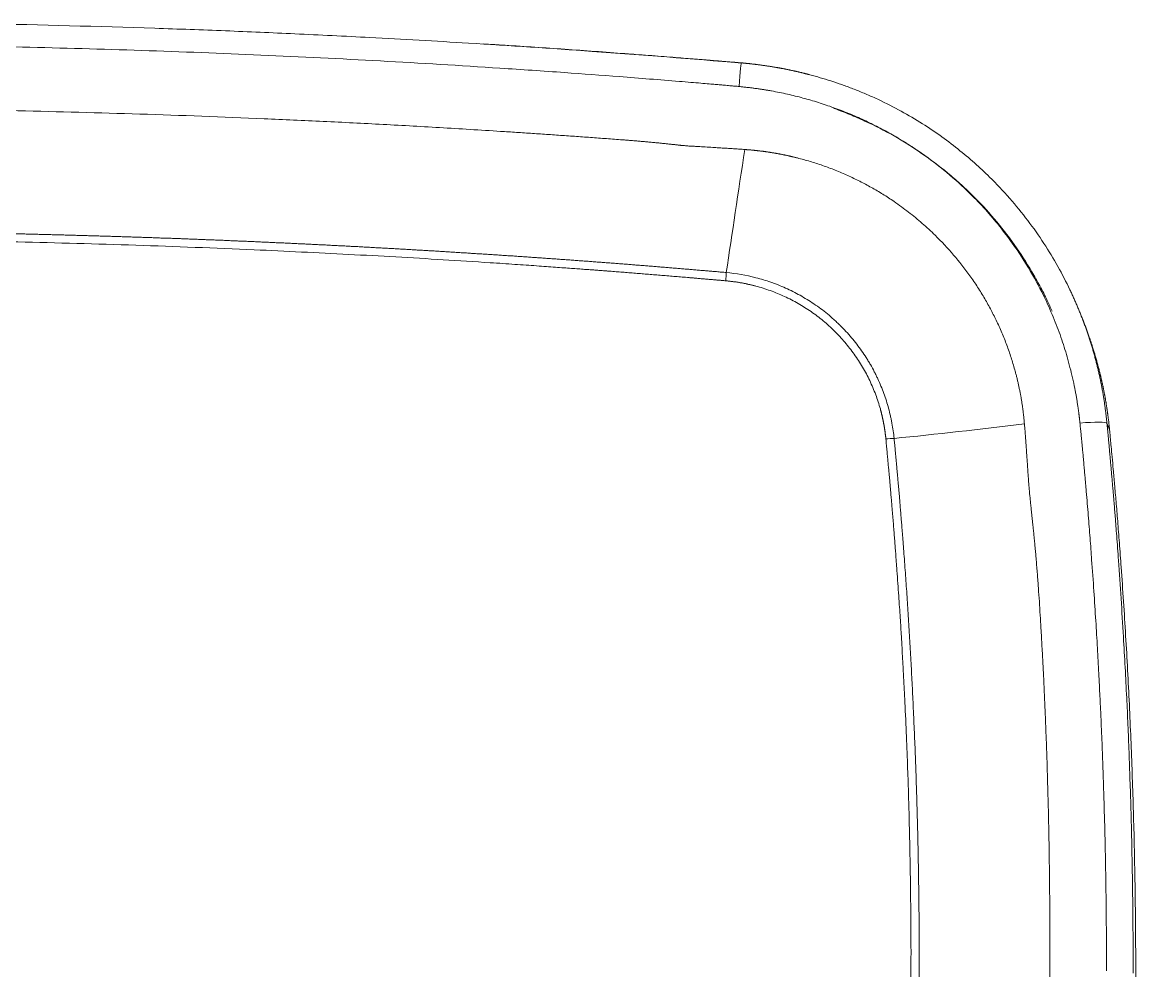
# Model space of a CAD drawing. Header units: millimetres. Extents: x 11618 to 13994, y -5897 to -2537.
# Drawn here: x 12355.4 to 12466.3, y -3188.5 to -3094 of the extents above; entities that cross this region are included whole.
import ezdxf

# ---------------------------------------------------------------- set-up
doc = ezdxf.new("R2010")
doc.units = ezdxf.units.MM

msp = doc.modelspace()

# ---------------------------------------------------------------- linework, layer by layer
at = {"linetype": 'Continuous', "lineweight": 13}
for centre, major_axis, ratio, start_param, end_param in [((12426.76, -3101.04), (-0.25, -2.99), 0.001739, 3.054641, 4.502718), ((12428.9, -3097.36), (-7.45, -49.44), 0.002534, 4.902637, 5.164604), ((12425.33, -3120.24), (-0.25, -2.99), 0.034094, 1.732561, 2.021819), ((12459.75, -3128.58), (-49.55, -6.72), 0.096166, 1.196886, 1.46666), ((12460.48, -3134.25), (-2.99, -0.29), 0.091734, 3.168144, 4.605099), ((12441.2, -3135.88), (-2.99, -0.28), 0.111917, 4.342727, 4.624111)]:
    msp.add_ellipse(centre, major_axis=major_axis, ratio=ratio, start_param=start_param, end_param=end_param, dxfattribs=at)
at = {"linetype": 'Continuous', "lineweight": 18}
msp.add_ellipse((12426.76, -3101.04), major_axis=(-0.25, -2.99), ratio=0.001739, start_param=3.054641, end_param=4.502718, dxfattribs=at)
for points, knots in [([(12427.01, -3098.08), (12422.07, -3097.66), (12413.01, -3096.95), (12400.67, -3096.13), (12390.79, -3095.57), (12382.72, -3095.17), (12375.58, -3094.86), (12365.25, -3094.49), (12353.65, -3094.18), (12344.4, -3094.05), (12340.82, -3094.02)], [0, 0, 0, 0, 0.172427, 0.315696, 0.429914, 0.516389, 0.596625, 0.678363, 0.875613, 1, 1, 1, 1]), ([(12401.38, -3096.18), (12401.96, -3096.21), (12403.53, -3096.31), (12406.09, -3096.48), (12409.06, -3096.68), (12412.06, -3096.89), (12414.54, -3097.07), (12416.45, -3097.22), (12417.78, -3097.32), (12419.02, -3097.41), (12420.16, -3097.5), (12421.22, -3097.59), (12422.2, -3097.67), (12423.08, -3097.74), (12423.88, -3097.8), (12424.58, -3097.86), (12425.2, -3097.91), (12425.74, -3097.96), (12426.18, -3097.99), (12426.54, -3098.02), (12426.8, -3098.05), (12426.95, -3098.06), (12427.01, -3098.07)], [0, 0, 0, 0, 0.06812, 0.183138, 0.299104, 0.416018, 0.533881, 0.588993, 0.640671, 0.688916, 0.733726, 0.775102, 0.813045, 0.847553, 0.878628, 0.906269, 0.930475, 0.951248, 0.968587, 0.982492, 0.992963, 1, 1, 1, 1]), ([(12427.01, -3098.07), (12427.05, -3098.07), (12427.12, -3098.07), (12427.22, -3098.08), (12427.32, -3098.09), (12427.42, -3098.1), (12427.52, -3098.11), (12427.63, -3098.12), (12427.73, -3098.13), (12427.83, -3098.14), (12427.93, -3098.15), (12428.04, -3098.17), (12428.14, -3098.18), (12428.24, -3098.19), (12428.35, -3098.2), (12428.45, -3098.21), (12428.55, -3098.23), (12428.65, -3098.24), (12428.76, -3098.25), (12428.86, -3098.27), (12428.96, -3098.28), (12429.07, -3098.29), (12429.17, -3098.31), (12429.27, -3098.32), (12429.38, -3098.34), (12429.48, -3098.35), (12429.58, -3098.37), (12429.69, -3098.38), (12429.79, -3098.4), (12429.89, -3098.41), (12430, -3098.43), (12430.1, -3098.45), (12430.21, -3098.47), (12430.31, -3098.48), (12430.41, -3098.5), (12430.52, -3098.52), (12430.62, -3098.54), (12430.73, -3098.56), (12430.83, -3098.57), (12430.93, -3098.59), (12431.04, -3098.61), (12431.14, -3098.63), (12431.25, -3098.65), (12431.35, -3098.67), (12431.45, -3098.69), (12431.56, -3098.71), (12431.66, -3098.74), (12431.77, -3098.76), (12431.87, -3098.78), (12431.97, -3098.8), (12432.08, -3098.82), (12432.18, -3098.85), (12432.29, -3098.87), (12432.39, -3098.89), (12432.5, -3098.91), (12432.6, -3098.94), (12432.71, -3098.96), (12432.81, -3098.99), (12432.91, -3099.01), (12433.02, -3099.04), (12433.12, -3099.06), (12433.23, -3099.09), (12433.33, -3099.11), (12433.44, -3099.14), (12433.54, -3099.17), (12433.65, -3099.19), (12433.75, -3099.22), (12434.17, -3099.33), (12434.91, -3099.54), (12435.97, -3099.86), (12437.05, -3100.23), (12438.16, -3100.64), (12439.27, -3101.09), (12440.8, -3101.76), (12442.67, -3102.69), (12444.8, -3103.93), (12446.78, -3105.24), (12448.59, -3106.6), (12450.25, -3108), (12451.99, -3109.62), (12453.78, -3111.52), (12455.59, -3113.73), (12457.19, -3116.01), (12458.59, -3118.31), (12459.43, -3119.95), (12459.87, -3120.87), (12459.96, -3121.07), (12460.05, -3121.27), (12460.14, -3121.46), (12460.23, -3121.66), (12460.32, -3121.86), (12460.41, -3122.06), (12460.49, -3122.26), (12460.57, -3122.46), (12460.66, -3122.66), (12460.74, -3122.86), (12460.82, -3123.06), (12460.9, -3123.26), (12460.98, -3123.46), (12461.05, -3123.66), (12461.13, -3123.86), (12461.2, -3124.06), (12461.28, -3124.26), (12461.35, -3124.46), (12461.42, -3124.67), (12461.49, -3124.87), (12461.56, -3125.07), (12461.63, -3125.27), (12461.69, -3125.47), (12461.76, -3125.68), (12461.82, -3125.88), (12461.89, -3126.08), (12461.95, -3126.28), (12462.01, -3126.49), (12462.07, -3126.69), (12462.13, -3126.89), (12462.18, -3127.09), (12462.24, -3127.3), (12462.3, -3127.5), (12462.35, -3127.7), (12462.4, -3127.91), (12462.45, -3128.11), (12462.5, -3128.31), (12462.55, -3128.52), (12462.6, -3128.72), (12462.65, -3128.92), (12462.69, -3129.12), (12462.74, -3129.33), (12462.78, -3129.53), (12462.83, -3129.73), (12462.87, -3129.94), (12462.91, -3130.14), (12462.95, -3130.34), (12462.98, -3130.54), (12463.02, -3130.74), (12463.06, -3130.95), (12463.09, -3131.15), (12463.12, -3131.35), (12463.16, -3131.55), (12463.19, -3131.75), (12463.22, -3131.96), (12463.25, -3132.16), (12463.28, -3132.36), (12463.3, -3132.56), (12463.33, -3132.76), (12463.35, -3132.96), (12463.38, -3133.16), (12463.4, -3133.36), (12463.42, -3133.56), (12463.44, -3133.76), (12463.46, -3133.89), (12463.46, -3133.96)], [0, 0, 0, 0, 0.001842, 0.003685, 0.00553, 0.007377, 0.009225, 0.011075, 0.012927, 0.01478, 0.016635, 0.018492, 0.02035, 0.02221, 0.024072, 0.025935, 0.0278, 0.029667, 0.031535, 0.033404, 0.035276, 0.037149, 0.039023, 0.040899, 0.042777, 0.044656, 0.046537, 0.04842, 0.050304, 0.052189, 0.054077, 0.055965, 0.057856, 0.059748, 0.061641, 0.063536, 0.065432, 0.067331, 0.06923, 0.071131, 0.073034, 0.074938, 0.076844, 0.078751, 0.080659, 0.082569, 0.084481, 0.086394, 0.088309, 0.090225, 0.092142, 0.094062, 0.095982, 0.097904, 0.099827, 0.101752, 0.103678, 0.105606, 0.107535, 0.109466, 0.111398, 0.113331, 0.115266, 0.117202, 0.11914, 0.121079, 0.123019, 0.124961, 0.144416, 0.164424, 0.184987, 0.206106, 0.227782, 0.250013, 0.296018, 0.340436, 0.383139, 0.42402, 0.462991, 0.499982, 0.552602, 0.604014, 0.654102, 0.702765, 0.749926, 0.753856, 0.757783, 0.761707, 0.765627, 0.769544, 0.773457, 0.777367, 0.781273, 0.785176, 0.789074, 0.792969, 0.79686, 0.800747, 0.804631, 0.80851, 0.812385, 0.816256, 0.820123, 0.823986, 0.827845, 0.831699, 0.835549, 0.839395, 0.843236, 0.847072, 0.850905, 0.854732, 0.858555, 0.862374, 0.866187, 0.869996, 0.8738, 0.8776, 0.881394, 0.885184, 0.888968, 0.892748, 0.896522, 0.900292, 0.904056, 0.907815, 0.911569, 0.915317, 0.919061, 0.922799, 0.926531, 0.930259, 0.93398, 0.937697, 0.941408, 0.945113, 0.948812, 0.952506, 0.956195, 0.959877, 0.963554, 0.967225, 0.970891, 0.97455, 0.978204, 0.981851, 0.985493, 0.989129, 0.992759, 0.996382, 1, 1, 1, 1]), ([(12436.23, -3102.59), (12436.26, -3102.6), (12436.29, -3102.61), (12436.83, -3102.8), (12437.33, -3103), (12438.34, -3103.41), (12438.85, -3103.63), (12441.33, -3104.77), (12443.21, -3105.84), (12445.88, -3107.68), (12446.74, -3108.33), (12448, -3109.37), (12448.41, -3109.72), (12449.22, -3110.45), (12449.62, -3110.83), (12451.56, -3112.74), (12452.97, -3114.39), (12454.84, -3117.02), (12455.43, -3117.93), (12456.26, -3119.33), (12456.53, -3119.81), (12457.04, -3120.77), (12457.29, -3121.26), (12457.68, -3122.09), (12457.84, -3122.44), (12458, -3122.79)], [0, 0, 0, 0, 0.003118, 0.003118, 0.056419, 0.056419, 0.109719, 0.109719, 0.322922, 0.322922, 0.429523, 0.429523, 0.482824, 0.482824, 0.536125, 0.536125, 0.749327, 0.749327, 0.855928, 0.855928, 0.909229, 0.909229, 0.96253, 0.96253, 1, 1, 1, 1]), ([(12463.73, -3134.63), (12463.72, -3134.6), (12463.72, -3134.53), (12463.71, -3134.43), (12463.7, -3134.32), (12463.69, -3134.22), (12463.67, -3134.12), (12463.66, -3134.01), (12463.65, -3133.91), (12463.64, -3133.81), (12463.63, -3133.7), (12463.61, -3133.6), (12463.6, -3133.5), (12463.59, -3133.39), (12463.57, -3133.29), (12463.56, -3133.19), (12463.55, -3133.08), (12463.53, -3132.98), (12463.52, -3132.88), (12463.5, -3132.78), (12463.49, -3132.67), (12463.47, -3132.57), (12463.46, -3132.47), (12463.44, -3132.36), (12463.43, -3132.26), (12463.41, -3132.16), (12463.39, -3132.05), (12463.38, -3131.95), (12463.36, -3131.85), (12463.34, -3131.75), (12463.32, -3131.64), (12463.31, -3131.54), (12463.29, -3131.44), (12463.27, -3131.33), (12463.25, -3131.23), (12463.23, -3131.13), (12463.21, -3131.03), (12463.19, -3130.92), (12463.17, -3130.82), (12463.15, -3130.72), (12463.13, -3130.61), (12463.11, -3130.51), (12463.09, -3130.41), (12463.07, -3130.31), (12463.05, -3130.2), (12463.02, -3130.1), (12463, -3130), (12462.98, -3129.9), (12462.96, -3129.79), (12462.93, -3129.69), (12462.91, -3129.59), (12462.89, -3129.49), (12462.86, -3129.38), (12462.84, -3129.28), (12462.81, -3129.18), (12462.79, -3129.08), (12462.77, -3128.98), (12462.74, -3128.87), (12462.71, -3128.77), (12462.69, -3128.67), (12462.66, -3128.57), (12462.64, -3128.47), (12462.61, -3128.36), (12462.58, -3128.26), (12462.56, -3128.16), (12462.53, -3128.06), (12462.5, -3127.96), (12462.47, -3127.86), (12462.44, -3127.75), (12462.42, -3127.65), (12462.39, -3127.55), (12462.36, -3127.45), (12462.33, -3127.35), (12462.3, -3127.25), (12462.27, -3127.15), (12462.24, -3127.05), (12462.21, -3126.95), (12462.18, -3126.84), (12462.15, -3126.74), (12462.12, -3126.64), (12462.08, -3126.54), (12462.05, -3126.44), (12462.02, -3126.34), (12461.99, -3126.24), (12461.96, -3126.14), (12461.92, -3126.04), (12461.89, -3125.94), (12461.86, -3125.84), (12461.82, -3125.74), (12461.79, -3125.64), (12461.76, -3125.54), (12461.72, -3125.44), (12461.69, -3125.34), (12461.65, -3125.24), (12461.62, -3125.14), (12461.58, -3125.04), (12461.55, -3124.94), (12461.51, -3124.85), (12461.47, -3124.75), (12461.44, -3124.65), (12461.4, -3124.55), (12461.36, -3124.45), (12461.33, -3124.35), (12461.29, -3124.25), (12461.25, -3124.15), (12461.21, -3124.06), (12461.19, -3123.99), (12461.17, -3123.96)], [0, 0, 0, 0, 0.009406, 0.018816, 0.02823, 0.037647, 0.047067, 0.056491, 0.065919, 0.075349, 0.084783, 0.09422, 0.103661, 0.113104, 0.122551, 0.132001, 0.141454, 0.15091, 0.160369, 0.169831, 0.179296, 0.188764, 0.198235, 0.207709, 0.217186, 0.226665, 0.236147, 0.245632, 0.255119, 0.264609, 0.274102, 0.283597, 0.293095, 0.302596, 0.312098, 0.321604, 0.331111, 0.340621, 0.350133, 0.359648, 0.369165, 0.378684, 0.388205, 0.397728, 0.407253, 0.416781, 0.42631, 0.435841, 0.445375, 0.45491, 0.464447, 0.473986, 0.483527, 0.493069, 0.502614, 0.512159, 0.521707, 0.531256, 0.540807, 0.550359, 0.559913, 0.569468, 0.579025, 0.588583, 0.598142, 0.607703, 0.617265, 0.626828, 0.636392, 0.645958, 0.655524, 0.665092, 0.674661, 0.684231, 0.693801, 0.703373, 0.712945, 0.722519, 0.732093, 0.741668, 0.751244, 0.76082, 0.770397, 0.779975, 0.789553, 0.799132, 0.808711, 0.818291, 0.827871, 0.837452, 0.847033, 0.856614, 0.866196, 0.875777, 0.885359, 0.894942, 0.904524, 0.914106, 0.923689, 0.933271, 0.942853, 0.952436, 0.962018, 0.9716, 0.981182, 0.990763, 1, 1, 1, 1]), ([(12466.33, -3189.41), (12466.33, -3189.29), (12466.33, -3189.05), (12466.33, -3188.69), (12466.33, -3188.32), (12466.33, -3187.94), (12466.33, -3187.56), (12466.33, -3187.18), (12466.33, -3186.78), (12466.33, -3186.39), (12466.32, -3185.98), (12466.32, -3185.57), (12466.32, -3185.16), (12466.32, -3184.74), (12466.31, -3184.32), (12466.31, -3183.88), (12466.31, -3183.45), (12466.3, -3183), (12466.3, -3182.56), (12466.29, -3182.1), (12466.29, -3181.64), (12466.28, -3181.18), (12466.27, -3180.71), (12466.27, -3180.23), (12466.26, -3179.75), (12466.25, -3179.26), (12466.24, -3178.77), (12466.23, -3178.27), (12466.22, -3177.77), (12466.21, -3177.26), (12466.2, -3176.74), (12466.19, -3176.22), (12466.16, -3174.73), (12466.09, -3172.27), (12465.98, -3168.84), (12465.85, -3165.41), (12465.7, -3161.99), (12465.53, -3158.56), (12465.33, -3155.14), (12465.12, -3151.72), (12464.9, -3148.63), (12464.71, -3145.96), (12464.54, -3143.78), (12464.38, -3141.84), (12464.23, -3140.12), (12464.1, -3138.64), (12463.99, -3137.39), (12463.89, -3136.37), (12463.82, -3135.59), (12463.77, -3135.03), (12463.74, -3134.74), (12463.73, -3134.63)], [0, 0, 0, 0, 0.006523, 0.01315, 0.019879, 0.02671, 0.033645, 0.040682, 0.047822, 0.055065, 0.06241, 0.069859, 0.07741, 0.085063, 0.09282, 0.100679, 0.108641, 0.116706, 0.124874, 0.133144, 0.141518, 0.149993, 0.158572, 0.167254, 0.176038, 0.184925, 0.193915, 0.203007, 0.212202, 0.221501, 0.230901, 0.240405, 0.250011, 0.312506, 0.375001, 0.437497, 0.499992, 0.562492, 0.624993, 0.687494, 0.749995, 0.794089, 0.833939, 0.869547, 0.900912, 0.928034, 0.950913, 0.96955, 0.983943, 0.994093, 1, 1, 1, 1])]:
    msp.add_open_spline(points, degree=3, knots=knots, dxfattribs=at)
at = {"linetype": 'Continuous', "lineweight": 13}
for points, knots in [([(12426.81, -3100.42), (12426.74, -3100.41), (12426.59, -3100.4), (12426.37, -3100.38), (12426.13, -3100.36), (12425.87, -3100.34), (12425.6, -3100.31), (12425.33, -3100.29), (12425.07, -3100.26), (12424.82, -3100.24), (12424.6, -3100.22), (12424.38, -3100.21), (12424.13, -3100.18), (12423.66, -3100.14), (12422.94, -3100.08), (12421.95, -3100), (12420.25, -3099.86), (12417.88, -3099.67), (12414.06, -3099.37), (12409.09, -3099), (12397.18, -3098.19), (12379.18, -3097.2), (12358.45, -3096.51), (12345.68, -3096.3), (12340.82, -3096.26)], [0, 0, 0, 0, 0.002435, 0.005053, 0.007856, 0.010842, 0.014013, 0.017368, 0.020263, 0.023156, 0.02605, 0.027924, 0.030818, 0.03473, 0.044437, 0.056009, 0.069446, 0.103941, 0.138855, 0.202862, 0.277591, 0.554785, 0.830761, 1, 1, 1, 1]), ([(12460.77, -3133.95), (12460.77, -3133.92), (12460.76, -3133.85), (12460.75, -3133.76), (12460.74, -3133.66), (12460.73, -3133.55), (12460.72, -3133.45), (12460.71, -3133.35), (12460.69, -3133.24), (12460.68, -3133.13), (12460.67, -3133.02), (12460.65, -3132.91), (12460.64, -3132.8), (12460.62, -3132.69), (12460.61, -3132.57), (12460.59, -3132.45), (12460.56, -3132.24), (12460.51, -3131.93), (12460.45, -3131.53), (12460.38, -3131.13), (12460.27, -3130.52), (12460.1, -3129.7), (12459.85, -3128.65), (12459.49, -3127.29), (12458.97, -3125.61), (12458.22, -3123.59), (12457.21, -3121.31), (12455.84, -3118.74), (12454.29, -3116.33), (12452.75, -3114.3), (12451.36, -3112.66), (12449.63, -3110.86), (12447.49, -3108.92), (12445.33, -3107.28), (12443.5, -3106.07), (12442.1, -3105.23), (12440.69, -3104.46), (12439.24, -3103.75), (12437.76, -3103.1), (12436.24, -3102.52), (12434.71, -3102), (12433.43, -3101.63), (12432.4, -3101.36), (12431.62, -3101.18), (12430.82, -3101.01), (12430.24, -3100.9), (12429.88, -3100.83), (12429.73, -3100.81), (12429.58, -3100.78), (12429.43, -3100.76), (12429.27, -3100.73), (12429.12, -3100.71), (12428.95, -3100.68), (12428.79, -3100.66), (12428.62, -3100.63), (12428.45, -3100.61), (12428.28, -3100.59), (12428.11, -3100.56), (12427.93, -3100.54), (12427.75, -3100.52), (12427.57, -3100.5), (12427.38, -3100.48), (12427.19, -3100.46), (12427, -3100.44), (12426.87, -3100.43), (12426.81, -3100.42)], [0, 0, 0, 0, 0.001887, 0.003804, 0.005753, 0.007732, 0.009741, 0.011782, 0.013853, 0.015955, 0.018087, 0.020251, 0.022445, 0.02467, 0.026925, 0.029212, 0.031529, 0.039432, 0.047304, 0.055144, 0.062953, 0.083256, 0.104058, 0.125359, 0.165052, 0.206621, 0.250069, 0.310295, 0.375242, 0.416246, 0.457835, 0.500017, 0.560904, 0.625117, 0.656912, 0.688318, 0.71934, 0.749982, 0.781725, 0.813145, 0.844245, 0.875033, 0.890461, 0.905981, 0.921594, 0.937298, 0.940139, 0.94303, 0.945973, 0.948967, 0.952011, 0.955107, 0.958254, 0.961452, 0.964701, 0.968001, 0.971352, 0.974754, 0.978207, 0.981711, 0.985267, 0.988873, 0.992531, 0.99624, 1, 1, 1, 1]), ([(12340.82, -3102.62), (12341.57, -3102.62), (12346.28, -3102.67), (12355.03, -3102.82), (12367.16, -3103.14), (12377.3, -3103.52), (12385.38, -3103.89), (12391.34, -3104.19), (12397.36, -3104.53), (12401.66, -3104.8), (12404.22, -3104.96), (12405.02, -3105.01), (12405.82, -3105.07), (12406.62, -3105.12), (12407.42, -3105.17), (12408.21, -3105.23), (12409.01, -3105.28), (12409.81, -3105.34), (12410.61, -3105.39), (12411.41, -3105.45), (12412.21, -3105.51), (12413, -3105.57), (12413.8, -3105.62), (12414.6, -3105.68), (12415.2, -3105.73), (12415.59, -3105.76), (12415.79, -3105.77), (12415.99, -3105.79), (12416.2, -3105.81), (12416.4, -3105.82), (12416.61, -3105.84), (12416.83, -3105.86), (12417.04, -3105.88), (12417.26, -3105.9), (12417.48, -3105.92), (12417.7, -3105.94), (12417.93, -3105.96), (12418.16, -3105.98), (12418.45, -3106.01), (12418.79, -3106.04), (12419.17, -3106.08), (12419.53, -3106.12), (12419.82, -3106.15), (12420.03, -3106.17), (12420.18, -3106.19), (12420.33, -3106.2), (12420.48, -3106.22), (12420.61, -3106.23), (12420.73, -3106.25), (12420.82, -3106.26), (12420.92, -3106.27), (12421.01, -3106.28), (12421.11, -3106.29), (12421.2, -3106.29), (12421.29, -3106.3), (12421.4, -3106.31), (12421.54, -3106.32), (12421.7, -3106.34), (12421.87, -3106.35), (12422.06, -3106.36), (12422.25, -3106.37), (12422.45, -3106.38), (12422.66, -3106.39), (12423.05, -3106.42), (12423.62, -3106.45), (12424.29, -3106.49), (12424.87, -3106.53), (12425.36, -3106.56), (12425.86, -3106.59), (12426.36, -3106.62), (12426.86, -3106.66), (12427.2, -3106.68), (12427.37, -3106.69)], [0, 0, 0, 0, 0.025998, 0.162996, 0.302992, 0.446001, 0.514131, 0.582995, 0.652596, 0.722935, 0.732167, 0.741399, 0.75063, 0.759863, 0.769095, 0.778328, 0.787561, 0.796794, 0.806028, 0.815262, 0.824496, 0.833731, 0.842965, 0.8522, 0.861436, 0.863695, 0.865988, 0.868313, 0.870672, 0.873064, 0.875489, 0.877947, 0.880438, 0.882963, 0.88552, 0.88811, 0.890734, 0.89339, 0.89608, 0.900754, 0.905201, 0.909421, 0.913414, 0.915152, 0.916888, 0.918622, 0.920355, 0.922086, 0.92322, 0.924339, 0.925444, 0.926534, 0.92761, 0.928672, 0.92972, 0.930753, 0.932541, 0.934437, 0.93644, 0.93855, 0.940768, 0.943093, 0.945525, 0.948064, 0.956674, 0.965374, 0.971059, 0.976779, 0.982533, 0.988321, 0.994143, 1, 1, 1, 1]), ([(12427.37, -3106.69), (12427.4, -3106.69), (12427.46, -3106.7), (12427.54, -3106.71), (12427.63, -3106.71), (12427.72, -3106.72), (12427.81, -3106.73), (12427.9, -3106.73), (12427.99, -3106.74), (12428.07, -3106.75), (12428.16, -3106.76), (12428.25, -3106.77), (12428.34, -3106.78), (12428.43, -3106.79), (12428.52, -3106.8), (12428.61, -3106.8), (12428.7, -3106.82), (12428.79, -3106.83), (12428.88, -3106.84), (12428.97, -3106.85), (12429.06, -3106.86), (12429.15, -3106.87), (12429.24, -3106.88), (12429.33, -3106.89), (12429.42, -3106.91), (12429.51, -3106.92), (12429.6, -3106.93), (12429.69, -3106.95), (12429.78, -3106.96), (12429.87, -3106.97), (12429.96, -3106.99), (12430.05, -3107), (12430.14, -3107.02), (12430.23, -3107.03), (12430.32, -3107.05), (12430.41, -3107.06), (12430.5, -3107.08), (12430.59, -3107.09), (12430.69, -3107.11), (12430.78, -3107.13), (12430.87, -3107.15), (12430.96, -3107.16), (12431.05, -3107.18), (12431.14, -3107.2), (12431.23, -3107.22), (12431.33, -3107.24), (12431.42, -3107.25), (12431.51, -3107.27), (12431.6, -3107.29), (12431.69, -3107.31), (12431.78, -3107.33), (12431.88, -3107.35), (12431.97, -3107.38), (12432.06, -3107.4), (12432.15, -3107.42), (12432.25, -3107.44), (12432.34, -3107.46), (12432.43, -3107.49), (12432.52, -3107.51), (12433.01, -3107.63), (12433.88, -3107.87), (12435.14, -3108.28), (12436.4, -3108.75), (12437.63, -3109.27), (12438.83, -3109.85), (12440, -3110.47), (12441.14, -3111.14), (12442.38, -3111.95), (12443.7, -3112.91), (12445.07, -3114.04), (12446.59, -3115.44), (12448.2, -3117.16), (12449.58, -3118.92), (12450.58, -3120.39), (12451.29, -3121.54), (12451.92, -3122.69), (12452.52, -3123.87), (12453.06, -3125.09), (12453.55, -3126.33), (12453.97, -3127.56), (12454.22, -3128.43), (12454.36, -3128.96), (12454.41, -3129.13), (12454.46, -3129.31), (12454.5, -3129.48), (12454.54, -3129.66), (12454.58, -3129.83), (12454.62, -3130), (12454.66, -3130.18), (12454.7, -3130.35), (12454.73, -3130.52), (12454.77, -3130.69), (12454.8, -3130.86), (12454.83, -3131.04), (12454.87, -3131.21), (12454.9, -3131.38), (12454.93, -3131.54), (12454.95, -3131.71), (12454.98, -3131.88), (12455.01, -3132.05), (12455.03, -3132.22), (12455.06, -3132.38), (12455.08, -3132.55), (12455.1, -3132.71), (12455.12, -3132.88), (12455.14, -3133.04), (12455.16, -3133.2), (12455.18, -3133.37), (12455.19, -3133.53), (12455.21, -3133.69), (12455.22, -3133.85), (12455.23, -3133.96), (12455.24, -3134.01)], [0, 0, 0, 0, 0.002074, 0.004152, 0.006232, 0.008314, 0.0104, 0.012488, 0.014579, 0.016673, 0.01877, 0.02087, 0.022972, 0.025078, 0.027186, 0.029297, 0.031411, 0.033528, 0.035647, 0.03777, 0.039895, 0.042023, 0.044154, 0.046288, 0.048425, 0.050565, 0.052707, 0.054853, 0.057001, 0.059153, 0.061307, 0.063464, 0.065625, 0.067788, 0.069954, 0.072123, 0.074295, 0.07647, 0.078648, 0.080829, 0.083013, 0.085199, 0.087389, 0.089582, 0.091778, 0.093977, 0.096179, 0.098384, 0.100592, 0.102803, 0.105017, 0.107234, 0.109454, 0.111677, 0.113903, 0.116133, 0.118365, 0.120601, 0.122839, 0.125081, 0.155791, 0.186905, 0.21844, 0.250413, 0.281301, 0.312308, 0.343452, 0.374751, 0.416842, 0.45852, 0.499826, 0.563114, 0.624677, 0.657313, 0.689079, 0.719989, 0.750055, 0.782556, 0.814099, 0.844698, 0.874363, 0.878671, 0.882961, 0.887234, 0.89149, 0.895729, 0.899951, 0.904156, 0.908343, 0.912514, 0.916667, 0.920804, 0.924924, 0.929026, 0.933112, 0.937181, 0.941233, 0.945268, 0.949286, 0.953287, 0.957272, 0.96124, 0.965191, 0.969125, 0.973043, 0.976944, 0.980828, 0.984696, 0.988547, 0.992381, 0.996199, 1, 1, 1, 1]), ([(12340.82, -3114.87), (12340.97, -3114.87), (12341.29, -3114.87), (12341.79, -3114.88), (12342.31, -3114.89), (12342.83, -3114.89), (12343.34, -3114.9), (12343.86, -3114.9), (12344.38, -3114.91), (12344.9, -3114.92), (12345.41, -3114.92), (12345.93, -3114.93), (12346.45, -3114.94), (12346.96, -3114.95), (12347.48, -3114.95), (12348, -3114.96), (12348.52, -3114.97), (12349.03, -3114.98), (12349.55, -3114.99), (12350.07, -3115), (12350.59, -3115.01), (12351.1, -3115.02), (12351.62, -3115.03), (12352.14, -3115.04), (12352.65, -3115.05), (12353.17, -3115.06), (12353.69, -3115.07), (12354.2, -3115.08), (12354.72, -3115.09), (12355.24, -3115.1), (12355.76, -3115.11), (12356.27, -3115.13), (12356.79, -3115.14), (12357.31, -3115.15), (12357.82, -3115.16), (12358.34, -3115.18), (12358.86, -3115.19), (12359.37, -3115.2), (12359.89, -3115.22), (12360.41, -3115.23), (12360.92, -3115.25), (12361.44, -3115.26), (12361.96, -3115.28), (12362.47, -3115.29), (12362.99, -3115.31), (12363.51, -3115.32), (12364.02, -3115.34), (12364.54, -3115.35), (12365.06, -3115.37), (12365.57, -3115.39), (12366.09, -3115.4), (12366.61, -3115.42), (12367.12, -3115.44), (12367.64, -3115.45), (12368.16, -3115.47), (12368.67, -3115.49), (12369.19, -3115.51), (12369.71, -3115.53), (12370.22, -3115.54), (12370.74, -3115.56), (12371.25, -3115.58), (12371.77, -3115.6), (12372.29, -3115.62), (12372.8, -3115.64), (12373.32, -3115.66), (12373.84, -3115.68), (12374.35, -3115.7), (12374.87, -3115.72), (12375.38, -3115.74), (12375.9, -3115.76), (12376.42, -3115.79), (12376.93, -3115.81), (12377.45, -3115.83), (12377.97, -3115.85), (12378.48, -3115.87), (12379, -3115.9), (12379.51, -3115.92), (12380.03, -3115.94), (12380.55, -3115.97), (12381.06, -3115.99), (12381.58, -3116.01), (12382.1, -3116.04), (12382.61, -3116.06), (12383.13, -3116.09), (12383.64, -3116.11), (12384.16, -3116.14), (12384.68, -3116.16), (12385.19, -3116.19), (12385.71, -3116.21), (12386.22, -3116.24), (12386.74, -3116.27), (12387.26, -3116.29), (12387.77, -3116.32), (12388.29, -3116.35), (12388.8, -3116.37), (12389.32, -3116.4), (12389.83, -3116.43), (12390.35, -3116.46), (12390.87, -3116.49), (12391.38, -3116.51), (12391.9, -3116.54), (12392.41, -3116.57), (12392.93, -3116.6), (12393.45, -3116.63), (12393.96, -3116.66), (12394.48, -3116.69), (12394.99, -3116.72), (12395.51, -3116.75), (12396.03, -3116.78), (12396.54, -3116.81), (12397.06, -3116.84), (12397.57, -3116.87), (12398.09, -3116.91), (12398.6, -3116.94), (12399.12, -3116.97), (12399.64, -3117), (12400.15, -3117.04), (12400.67, -3117.07), (12401.18, -3117.1), (12401.7, -3117.13), (12402.21, -3117.17), (12402.73, -3117.2), (12403.25, -3117.24), (12403.76, -3117.27), (12404.28, -3117.3), (12404.79, -3117.34), (12405.31, -3117.37), (12405.82, -3117.41), (12406.34, -3117.45), (12406.86, -3117.48), (12407.37, -3117.52), (12407.89, -3117.55), (12408.4, -3117.59), (12408.92, -3117.63), (12409.44, -3117.66), (12409.95, -3117.7), (12410.47, -3117.74), (12410.98, -3117.78), (12411.5, -3117.81), (12412.01, -3117.85), (12412.53, -3117.89), (12413.04, -3117.93), (12413.55, -3117.97), (12414.04, -3118), (12414.52, -3118.04), (12414.99, -3118.08), (12415.46, -3118.11), (12415.93, -3118.15), (12416.41, -3118.19), (12416.88, -3118.23), (12417.35, -3118.26), (12417.83, -3118.3), (12418.31, -3118.34), (12418.78, -3118.38), (12419.26, -3118.42), (12419.74, -3118.46), (12420.22, -3118.5), (12420.7, -3118.54), (12421.18, -3118.58), (12421.66, -3118.62), (12422.14, -3118.66), (12422.63, -3118.7), (12423.11, -3118.74), (12423.59, -3118.78), (12424.08, -3118.82), (12424.56, -3118.86), (12425.05, -3118.91), (12425.37, -3118.93), (12425.53, -3118.95)], [0, 0, 0, 0, 0.005371, 0.011471, 0.017572, 0.023672, 0.029772, 0.035872, 0.041971, 0.04807, 0.054169, 0.060268, 0.066366, 0.072464, 0.078562, 0.08466, 0.090757, 0.096855, 0.102952, 0.109048, 0.115145, 0.121241, 0.127338, 0.133434, 0.139529, 0.145625, 0.15172, 0.157816, 0.163911, 0.170006, 0.1761, 0.182195, 0.188289, 0.194383, 0.200477, 0.206571, 0.212665, 0.218758, 0.224852, 0.230945, 0.237038, 0.243131, 0.249224, 0.255317, 0.261409, 0.267502, 0.273594, 0.279686, 0.285778, 0.29187, 0.297962, 0.304054, 0.310145, 0.316237, 0.322328, 0.32842, 0.334511, 0.340602, 0.346693, 0.352784, 0.358875, 0.364966, 0.371056, 0.377147, 0.383238, 0.389328, 0.395419, 0.401509, 0.407599, 0.41369, 0.41978, 0.42587, 0.43196, 0.438051, 0.444141, 0.450231, 0.456321, 0.462411, 0.468501, 0.474591, 0.480681, 0.486771, 0.492861, 0.49895, 0.50504, 0.51113, 0.51722, 0.52331, 0.5294, 0.53549, 0.54158, 0.54767, 0.553759, 0.559849, 0.56594, 0.57203, 0.57812, 0.58421, 0.5903, 0.59639, 0.602481, 0.608571, 0.614662, 0.620752, 0.626843, 0.632933, 0.639024, 0.645115, 0.651206, 0.657297, 0.663388, 0.669479, 0.675571, 0.681662, 0.687754, 0.693846, 0.699937, 0.706029, 0.712122, 0.718214, 0.724306, 0.730399, 0.736491, 0.742584, 0.748677, 0.754771, 0.760864, 0.766958, 0.773051, 0.779145, 0.785239, 0.791334, 0.797428, 0.803523, 0.809617, 0.81571, 0.821802, 0.827893, 0.833983, 0.840075, 0.846177, 0.852291, 0.858322, 0.864133, 0.869754, 0.875296, 0.880855, 0.886429, 0.892017, 0.897619, 0.903234, 0.908863, 0.914503, 0.920157, 0.925815, 0.931476, 0.93714, 0.942811, 0.948492, 0.954182, 0.959882, 0.965589, 0.971306, 0.97703, 0.982761, 0.988501, 0.994247, 1, 1, 1, 1]), ([(12425.47, -3119.77), (12425.35, -3119.76), (12425.12, -3119.74), (12424.77, -3119.71), (12424.42, -3119.68), (12424.07, -3119.65), (12423.72, -3119.62), (12423.37, -3119.59), (12423.03, -3119.56), (12422.68, -3119.53), (12422.34, -3119.5), (12421.99, -3119.47), (12421.65, -3119.44), (12421.31, -3119.41), (12420.97, -3119.39), (12420.63, -3119.36), (12420.29, -3119.33), (12419.96, -3119.3), (12419.62, -3119.27), (12419.28, -3119.25), (12418.95, -3119.22), (12418.62, -3119.19), (12418.28, -3119.16), (12417.95, -3119.14), (12417.62, -3119.11), (12417.29, -3119.08), (12416.97, -3119.06), (12416.64, -3119.03), (12416.31, -3119), (12415.99, -3118.98), (12415.66, -3118.95), (12415.34, -3118.93), (12415.02, -3118.9), (12414.7, -3118.88), (12414.38, -3118.85), (12414.06, -3118.83), (12413.81, -3118.81), (12413.6, -3118.79), (12413.41, -3118.78), (12413.15, -3118.76), (12412.81, -3118.73), (12412.41, -3118.7), (12411.93, -3118.67), (12411.39, -3118.63), (12410.77, -3118.58), (12410.08, -3118.53), (12409.31, -3118.48), (12408.48, -3118.42), (12407.57, -3118.35), (12406.6, -3118.28), (12405.55, -3118.21), (12404.43, -3118.13), (12403.24, -3118.05), (12400.85, -3117.9), (12397.3, -3117.67), (12392.6, -3117.39), (12387.9, -3117.14), (12383.19, -3116.9), (12376.12, -3116.57), (12366.7, -3116.21), (12354.92, -3115.88), (12346.3, -3115.73), (12341.6, -3115.68), (12340.82, -3115.68)], [0, 0, 0, 0, 0.004173, 0.008334, 0.012483, 0.01662, 0.020745, 0.024858, 0.02896, 0.033049, 0.037127, 0.041192, 0.045246, 0.049288, 0.053317, 0.057334, 0.06134, 0.065333, 0.069314, 0.073283, 0.077241, 0.081185, 0.085118, 0.089039, 0.092948, 0.096844, 0.100728, 0.104601, 0.108461, 0.112309, 0.116144, 0.119968, 0.12378, 0.127579, 0.131366, 0.13514, 0.138897, 0.140296, 0.142543, 0.145637, 0.149574, 0.154356, 0.159985, 0.166461, 0.173783, 0.181952, 0.190968, 0.200829, 0.211537, 0.223092, 0.235492, 0.248738, 0.26283, 0.277768, 0.333257, 0.388777, 0.444329, 0.499914, 0.555532, 0.694813, 0.833746, 0.972349, 1, 1, 1, 1]), ([(12425.53, -3118.95), (12426.51, -3119.04), (12427.5, -3119.21), (12428.98, -3119.59), (12429.48, -3119.74), (12430.09, -3119.95), (12430.22, -3120), (12430.46, -3120.09), (12430.59, -3120.14), (12430.96, -3120.29), (12431.2, -3120.39), (12431.69, -3120.61), (12431.93, -3120.72), (12432.41, -3120.96), (12433.12, -3121.34), (12433.81, -3121.77), (12434.72, -3122.38), (12435.17, -3122.71), (12435.82, -3123.25), (12436.03, -3123.43), (12436.35, -3123.72), (12436.51, -3123.86), (12436.69, -3124.04), (12436.78, -3124.12), (12436.82, -3124.16), (12436.84, -3124.18), (12436.85, -3124.19), (12436.86, -3124.2), (12436.86, -3124.2), (12436.87, -3124.21), (12436.87, -3124.21), (12437.27, -3124.61), (12437.65, -3125.02), (12438.37, -3125.86), (12438.7, -3126.3), (12439.17, -3126.97), (12439.4, -3127.31), (12439.61, -3127.65), (12439.75, -3127.89), (12439.82, -3128), (12440.03, -3128.35), (12440.15, -3128.59), (12440.34, -3128.95), (12440.4, -3129.07), (12440.52, -3129.31), (12440.57, -3129.42), (12440.85, -3130.02), (12441.05, -3130.51), (12441.41, -3131.48), (12441.57, -3131.98), (12441.77, -3132.72), (12441.86, -3133.09), (12441.94, -3133.47), (12441.99, -3133.72), (12442.02, -3133.84), (12442.13, -3134.47), (12442.2, -3134.97), (12442.25, -3135.46)], [0, 0, 0, 0, 0.125, 0.125, 0.1875, 0.1875, 0.203125, 0.203125, 0.21875, 0.21875, 0.25, 0.25, 0.28125, 0.28125, 0.3125, 0.375, 0.375, 0.4375, 0.4375, 0.46875, 0.46875, 0.484375, 0.492188, 0.496094, 0.498047, 0.498047, 0.499023, 0.499512, 0.499756, 0.499756, 0.5, 0.5, 0.5625, 0.5625, 0.625, 0.625, 0.65625, 0.671875, 0.671875, 0.6875, 0.6875, 0.71875, 0.71875, 0.734375, 0.734375, 0.75, 0.75, 0.8125, 0.8125, 0.875, 0.875, 0.90625, 0.921875, 0.921875, 0.9375, 0.9375, 1, 1, 1, 1]), ([(12441.43, -3135.52), (12441.43, -3135.5), (12441.43, -3135.46), (12441.42, -3135.39), (12441.41, -3135.33), (12441.41, -3135.26), (12441.4, -3135.2), (12441.39, -3135.13), (12441.38, -3135.07), (12441.37, -3135.01), (12441.37, -3134.94), (12441.36, -3134.88), (12441.35, -3134.81), (12441.34, -3134.75), (12441.33, -3134.68), (12441.32, -3134.62), (12441.31, -3134.55), (12441.3, -3134.49), (12441.29, -3134.42), (12441.28, -3134.36), (12441.27, -3134.3), (12441.26, -3134.23), (12441.25, -3134.17), (12441.24, -3134.1), (12441.22, -3134.04), (12441.21, -3133.97), (12441.2, -3133.91), (12441.19, -3133.84), (12441.17, -3133.78), (12441.16, -3133.71), (12441.15, -3133.65), (12441.13, -3133.58), (12441.12, -3133.52), (12441.1, -3133.45), (12441.09, -3133.39), (12441.08, -3133.32), (12441.06, -3133.25), (12441.05, -3133.19), (12441.03, -3133.12), (12441.01, -3133.06), (12441, -3132.99), (12440.98, -3132.93), (12440.96, -3132.86), (12440.95, -3132.8), (12440.93, -3132.73), (12440.91, -3132.67), (12440.9, -3132.6), (12440.82, -3132.32), (12440.67, -3131.82), (12440.42, -3131.11), (12440.14, -3130.41), (12439.83, -3129.71), (12439.49, -3129.03), (12439.12, -3128.37), (12438.71, -3127.72), (12438.14, -3126.88), (12437.36, -3125.88), (12436.33, -3124.77), (12435.2, -3123.74), (12434.19, -3122.98), (12433.34, -3122.42), (12432.68, -3122.03), (12432.02, -3121.66), (12431.33, -3121.33), (12430.63, -3121.02), (12429.92, -3120.75), (12429.2, -3120.5), (12428.67, -3120.35), (12428.34, -3120.26), (12428.21, -3120.23), (12428.08, -3120.2), (12427.95, -3120.17), (12427.82, -3120.14), (12427.69, -3120.11), (12427.56, -3120.08), (12427.43, -3120.05), (12427.3, -3120.03), (12427.17, -3120), (12427.04, -3119.98), (12426.91, -3119.96), (12426.78, -3119.94), (12426.65, -3119.91), (12426.52, -3119.89), (12426.39, -3119.88), (12426.25, -3119.86), (12426.12, -3119.84), (12425.99, -3119.83), (12425.86, -3119.81), (12425.73, -3119.8), (12425.6, -3119.78), (12425.51, -3119.78), (12425.47, -3119.77)], [0, 0, 0, 0, 0.002662, 0.005327, 0.007994, 0.010664, 0.013336, 0.016011, 0.018689, 0.021369, 0.024052, 0.026738, 0.029427, 0.032118, 0.034812, 0.037509, 0.040209, 0.042912, 0.045617, 0.048326, 0.051037, 0.053751, 0.056469, 0.059189, 0.061912, 0.064638, 0.067368, 0.0701, 0.072835, 0.075574, 0.078316, 0.08106, 0.083809, 0.08656, 0.089314, 0.092072, 0.094833, 0.097597, 0.100364, 0.103135, 0.105909, 0.108687, 0.111468, 0.114252, 0.11704, 0.119831, 0.122626, 0.125424, 0.155983, 0.186929, 0.218291, 0.250099, 0.280873, 0.31198, 0.343453, 0.375327, 0.437093, 0.500048, 0.562172, 0.62516, 0.656318, 0.687485, 0.718697, 0.749994, 0.78138, 0.812659, 0.843869, 0.875047, 0.880541, 0.886029, 0.89151, 0.896985, 0.902453, 0.907915, 0.913371, 0.918821, 0.924265, 0.929704, 0.935138, 0.940567, 0.945991, 0.95141, 0.956825, 0.962235, 0.967641, 0.973043, 0.978441, 0.983836, 0.989227, 0.994615, 1, 1, 1, 1]), ([(12455.24, -3134.01), (12455.24, -3134.09), (12455.26, -3134.25), (12455.28, -3134.48), (12455.3, -3134.71), (12455.31, -3134.94), (12455.33, -3135.17), (12455.35, -3135.4), (12455.37, -3135.63), (12455.38, -3135.86), (12455.4, -3136.08), (12455.42, -3136.3), (12455.43, -3136.53), (12455.45, -3136.75), (12455.46, -3136.97), (12455.48, -3137.19), (12455.49, -3137.43), (12455.51, -3137.69), (12455.53, -3137.97), (12455.55, -3138.24), (12455.57, -3138.51), (12455.59, -3138.78), (12455.6, -3139.05), (12455.62, -3139.31), (12455.64, -3139.57), (12455.66, -3139.82), (12455.68, -3140.07), (12455.7, -3140.32), (12455.72, -3140.56), (12455.74, -3140.79), (12455.76, -3141.02), (12455.79, -3141.24), (12455.81, -3141.47), (12455.83, -3141.71), (12455.86, -3141.97), (12455.88, -3142.23), (12455.91, -3142.48), (12455.93, -3142.71), (12455.96, -3142.92), (12455.98, -3143.13), (12456, -3143.35), (12456.02, -3143.56), (12456.05, -3143.77), (12456.07, -3143.98), (12456.09, -3144.15), (12456.1, -3144.28), (12456.11, -3144.37), (12456.12, -3144.47), (12456.13, -3144.57), (12456.15, -3144.68), (12456.16, -3144.8), (12456.17, -3144.91), (12456.18, -3145.04), (12456.19, -3145.17), (12456.21, -3145.3), (12456.22, -3145.44), (12456.23, -3145.59), (12456.25, -3145.73), (12456.27, -3145.98), (12456.3, -3146.32), (12456.34, -3146.74), (12456.38, -3147.16), (12456.44, -3147.91), (12456.53, -3148.98), (12456.63, -3150.36), (12456.73, -3151.72), (12456.81, -3153.06), (12456.88, -3154.25), (12456.94, -3155.29), (12456.99, -3156.19), (12457.04, -3157.07), (12457.08, -3157.93), (12457.13, -3158.77), (12457.17, -3159.59), (12457.2, -3160.39), (12457.25, -3161.42), (12457.3, -3162.65), (12457.36, -3164.07), (12457.41, -3165.44), (12457.46, -3166.73), (12457.5, -3168), (12457.54, -3169.25), (12457.57, -3170.46), (12457.6, -3171.63), (12457.63, -3172.73), (12457.65, -3173.79), (12457.67, -3174.77), (12457.69, -3175.7), (12457.7, -3176.57), (12457.71, -3177.4), (12457.73, -3178.35), (12457.74, -3179.39), (12457.75, -3180.53), (12457.76, -3181.46), (12457.76, -3182.22), (12457.77, -3182.81), (12457.77, -3183.38), (12457.77, -3183.94), (12457.78, -3184.49), (12457.78, -3185.14), (12457.78, -3185.88), (12457.78, -3186.74), (12457.78, -3187.58), (12457.78, -3188.43), (12457.78, -3189.29), (12457.78, -3190.04), (12457.78, -3190.7), (12457.77, -3191.27), (12457.77, -3192.01), (12457.76, -3192.94), (12457.75, -3194.08), (12457.74, -3195.06), (12457.74, -3195.89), (12457.73, -3196.55), (12457.72, -3197.23), (12457.71, -3197.94), (12457.7, -3198.96), (12457.67, -3200.34), (12457.65, -3201.73), (12457.62, -3202.82), (12457.6, -3203.6), (12457.58, -3204.4), (12457.56, -3205.24), (12457.54, -3206.11), (12457.51, -3207.01), (12457.48, -3207.94), (12457.45, -3208.98), (12457.41, -3210.14), (12457.36, -3211.44), (12457.3, -3212.8), (12457.24, -3214.23), (12457.18, -3215.62), (12457.11, -3216.97), (12457.05, -3218.28), (12456.98, -3219.64), (12456.9, -3221.06), (12456.83, -3222.22), (12456.77, -3223.1), (12456.74, -3223.7), (12456.7, -3224.3), (12456.66, -3224.9), (12456.62, -3225.52), (12456.57, -3226.14), (12456.52, -3226.76), (12456.48, -3227.39), (12456.43, -3228.02), (12456.37, -3228.66), (12456.31, -3229.36), (12456.24, -3230.13), (12456.16, -3230.97), (12456.08, -3231.83), (12456.01, -3232.52), (12455.96, -3233.04), (12455.92, -3233.39), (12455.88, -3233.73), (12455.85, -3234.06), (12455.81, -3234.33), (12455.79, -3234.54), (12455.77, -3234.69), (12455.76, -3234.84), (12455.74, -3234.98), (12455.73, -3235.11), (12455.71, -3235.24), (12455.7, -3235.36), (12455.69, -3235.48), (12455.67, -3235.59), (12455.66, -3235.7), (12455.65, -3235.81), (12455.64, -3235.9), (12455.63, -3236), (12455.62, -3236.12), (12455.6, -3236.27), (12455.59, -3236.45), (12455.57, -3236.63), (12455.56, -3236.82), (12455.54, -3237.01), (12455.53, -3237.2), (12455.52, -3237.39), (12455.51, -3237.59), (12455.5, -3237.76), (12455.49, -3237.91), (12455.48, -3238.03), (12455.47, -3238.16), (12455.47, -3238.28), (12455.46, -3238.39), (12455.45, -3238.51), (12455.44, -3238.63), (12455.44, -3238.74), (12455.43, -3238.85), (12455.42, -3238.96), (12455.41, -3239.07), (12455.41, -3239.18), (12455.4, -3239.28), (12455.39, -3239.39), (12455.38, -3239.58), (12455.35, -3239.87), (12455.32, -3240.24), (12455.3, -3240.62), (12455.27, -3241), (12455.23, -3241.38), (12455.2, -3241.76), (12455.17, -3242.13), (12455.14, -3242.51), (12455.12, -3242.76), (12455.11, -3242.89)], [0, 0, 0, 0, 0.002163, 0.004315, 0.006455, 0.008584, 0.010701, 0.012807, 0.014901, 0.016983, 0.019054, 0.021114, 0.023162, 0.025199, 0.027224, 0.029237, 0.031239, 0.033842, 0.036411, 0.038947, 0.041449, 0.043918, 0.046353, 0.048756, 0.051125, 0.053461, 0.055764, 0.058034, 0.060272, 0.062477, 0.064437, 0.066489, 0.068631, 0.070864, 0.073187, 0.0756, 0.078103, 0.080063, 0.082021, 0.083977, 0.085932, 0.087885, 0.089837, 0.091787, 0.093735, 0.09454, 0.095393, 0.096294, 0.097243, 0.09824, 0.099285, 0.100378, 0.101519, 0.102708, 0.103944, 0.105227, 0.106558, 0.107936, 0.109362, 0.113317, 0.117239, 0.121128, 0.124984, 0.137905, 0.15062, 0.163121, 0.175403, 0.187458, 0.195883, 0.204134, 0.212208, 0.220107, 0.227829, 0.235374, 0.242743, 0.249935, 0.263598, 0.27668, 0.289178, 0.301094, 0.31243, 0.324112, 0.335287, 0.345955, 0.356116, 0.365774, 0.374937, 0.383246, 0.391223, 0.398869, 0.406191, 0.417235, 0.427641, 0.437446, 0.443025, 0.448435, 0.453691, 0.458808, 0.463805, 0.468701, 0.476608, 0.484329, 0.492175, 0.499956, 0.507736, 0.515584, 0.520716, 0.525912, 0.531211, 0.541104, 0.551477, 0.562467, 0.568279, 0.574302, 0.580545, 0.587016, 0.593721, 0.608689, 0.624975, 0.631801, 0.638904, 0.646289, 0.653957, 0.66191, 0.67015, 0.678675, 0.687484, 0.698822, 0.71074, 0.723241, 0.736326, 0.749993, 0.761535, 0.773556, 0.786058, 0.79904, 0.812502, 0.817923, 0.823398, 0.828926, 0.834507, 0.840139, 0.845823, 0.851558, 0.857344, 0.863179, 0.869063, 0.874996, 0.882558, 0.890287, 0.898183, 0.906246, 0.909445, 0.912609, 0.915735, 0.918824, 0.921875, 0.923296, 0.92467, 0.925997, 0.927278, 0.928512, 0.929699, 0.930839, 0.931933, 0.932979, 0.933979, 0.934931, 0.935836, 0.936694, 0.937505, 0.939157, 0.94083, 0.942523, 0.944238, 0.945973, 0.94773, 0.949508, 0.951308, 0.953129, 0.954277, 0.955409, 0.956527, 0.957629, 0.958717, 0.959789, 0.960846, 0.961888, 0.962914, 0.963926, 0.964922, 0.965903, 0.966868, 0.967818, 0.968753, 0.972226, 0.975699, 0.979172, 0.982644, 0.986117, 0.989588, 0.99306, 0.99653, 1, 1, 1, 1]), ([(12463.42, -3188.5), (12463.42, -3188.43), (12463.42, -3188.29), (12463.42, -3188.08), (12463.42, -3187.86), (12463.42, -3187.63), (12463.42, -3187.37), (12463.42, -3187.08), (12463.42, -3186.79), (12463.42, -3186.48), (12463.41, -3186.16), (12463.41, -3185.82), (12463.41, -3185.46), (12463.41, -3185.04), (12463.41, -3184.55), (12463.4, -3183.98), (12463.4, -3183.41), (12463.39, -3182.84), (12463.39, -3182.27), (12463.38, -3181.62), (12463.37, -3180.9), (12463.36, -3180.08), (12463.35, -3179.19), (12463.33, -3178.32), (12463.32, -3177.47), (12463.3, -3176.64), (12463.28, -3175.76), (12463.26, -3174.76), (12463.23, -3173.64), (12463.19, -3172.38), (12463.15, -3171.01), (12463.11, -3169.55), (12463.06, -3168.13), (12463.01, -3166.77), (12462.96, -3165.48), (12462.9, -3164.12), (12462.84, -3162.68), (12462.75, -3160.93), (12462.65, -3158.81), (12462.51, -3156.3), (12462.35, -3153.57), (12462.16, -3150.63), (12461.99, -3148.25), (12461.86, -3146.48), (12461.78, -3145.39), (12461.69, -3144.27), (12461.6, -3143.12), (12461.5, -3141.95), (12461.42, -3140.99), (12461.36, -3140.26), (12461.31, -3139.74), (12461.27, -3139.19), (12461.21, -3138.61), (12461.16, -3137.99), (12461.11, -3137.47), (12461.08, -3137.08), (12461.05, -3136.81), (12461.03, -3136.55), (12461, -3136.3), (12460.98, -3136.06), (12460.96, -3135.82), (12460.94, -3135.6), (12460.92, -3135.38), (12460.9, -3135.17), (12460.88, -3134.97), (12460.86, -3134.78), (12460.84, -3134.6), (12460.82, -3134.43), (12460.8, -3134.26), (12460.79, -3134.1), (12460.78, -3134), (12460.77, -3133.95)], [0, 0, 0, 0, 0.003879, 0.007746, 0.011646, 0.015627, 0.020683, 0.025872, 0.031253, 0.036887, 0.042799, 0.049024, 0.055587, 0.062506, 0.072072, 0.082482, 0.09376, 0.103447, 0.113863, 0.125013, 0.138704, 0.153681, 0.169953, 0.187519, 0.201664, 0.216796, 0.232917, 0.250025, 0.271334, 0.294485, 0.319486, 0.346338, 0.375033, 0.397325, 0.420971, 0.445973, 0.472329, 0.500039, 0.542316, 0.588448, 0.638444, 0.692304, 0.75002, 0.769548, 0.789597, 0.810167, 0.831257, 0.852868, 0.874999, 0.88388, 0.893373, 0.903479, 0.914201, 0.925539, 0.937495, 0.942568, 0.947487, 0.95225, 0.956859, 0.961312, 0.96561, 0.969753, 0.973739, 0.977569, 0.981243, 0.984761, 0.988122, 0.991326, 0.994374, 0.997266, 1, 1, 1, 1]), ([(12463.46, -3133.96), (12463.5, -3134.05), (12463.53, -3134.13), (12463.59, -3134.29), (12463.62, -3134.35), (12463.67, -3134.49), (12463.7, -3134.56), (12463.73, -3134.63)], [0, 0, 0, 0, 0.389512, 0.389512, 0.686747, 0.686747, 1, 1, 1, 1]), ([(12463.46, -3133.96), (12463.47, -3134.07), (12463.5, -3134.29), (12463.53, -3134.63), (12463.56, -3134.98), (12463.6, -3135.34), (12463.63, -3135.72), (12463.67, -3136.12), (12463.7, -3136.52), (12463.74, -3136.94), (12463.79, -3137.42), (12463.83, -3137.94), (12463.88, -3138.51), (12463.93, -3139.08), (12463.98, -3139.65), (12464.03, -3140.22), (12464.07, -3140.69), (12464.12, -3141.25), (12464.19, -3142.07), (12464.3, -3143.44), (12464.45, -3145.35), (12464.74, -3149.34), (12465.09, -3154.73), (12465.38, -3160.19), (12465.56, -3164.01), (12465.67, -3166.74), (12465.76, -3169.5), (12465.84, -3171.92), (12465.9, -3174.06), (12465.94, -3176), (12465.98, -3178.18), (12466.01, -3180.05), (12466.03, -3181.51), (12466.04, -3182.47), (12466.05, -3183.39), (12466.06, -3184.27), (12466.06, -3185.11), (12466.07, -3185.92), (12466.07, -3186.68), (12466.07, -3187.41), (12466.07, -3188.09), (12466.07, -3188.54), (12466.07, -3188.75)], [0, 0, 0, 0, 0.005929, 0.012111, 0.018548, 0.025238, 0.032183, 0.039382, 0.046835, 0.054542, 0.062503, 0.072919, 0.083335, 0.093751, 0.104167, 0.114583, 0.124999, 0.130054, 0.14508, 0.170076, 0.205043, 0.24998, 0.388966, 0.49996, 0.54881, 0.598428, 0.648815, 0.69997, 0.730738, 0.765996, 0.805745, 0.849985, 0.868201, 0.885703, 0.902491, 0.918564, 0.933923, 0.948567, 0.962497, 0.975712, 0.988213, 1, 1, 1, 1]), ([(12441.31, -3240.79), (12441.32, -3240.69), (12441.34, -3240.49), (12441.37, -3240.2), (12441.39, -3239.92), (12441.42, -3239.64), (12441.45, -3239.37), (12441.47, -3239.1), (12441.5, -3238.84), (12441.52, -3238.59), (12441.54, -3238.34), (12441.57, -3238.1), (12441.59, -3237.86), (12441.61, -3237.63), (12441.63, -3237.41), (12441.65, -3237.19), (12441.67, -3236.98), (12441.69, -3236.78), (12441.71, -3236.58), (12441.72, -3236.39), (12441.74, -3236.2), (12441.76, -3236.02), (12441.77, -3235.85), (12441.79, -3235.68), (12441.8, -3235.52), (12441.81, -3235.36), (12441.83, -3235.21), (12441.84, -3235.06), (12441.85, -3234.92), (12441.86, -3234.79), (12441.88, -3234.66), (12441.89, -3234.54), (12441.9, -3234.43), (12441.91, -3234.32), (12441.93, -3234.03), (12441.97, -3233.58), (12442.02, -3232.95), (12442.07, -3232.34), (12442.12, -3231.75), (12442.17, -3231.18), (12442.21, -3230.62), (12442.26, -3230.08), (12442.3, -3229.56), (12442.34, -3229.06), (12442.37, -3228.57), (12442.41, -3228.1), (12442.45, -3227.48), (12442.51, -3226.73), (12442.57, -3225.86), (12442.63, -3225.13), (12442.67, -3224.56), (12442.7, -3224.12), (12442.73, -3223.69), (12442.75, -3223.28), (12442.78, -3222.88), (12442.81, -3222.49), (12442.83, -3222.12), (12442.85, -3221.75), (12442.88, -3221.4), (12442.91, -3220.84), (12442.96, -3220.07), (12443.01, -3219.09), (12443.07, -3218.14), (12443.12, -3217.2), (12443.17, -3216.27), (12443.22, -3215.37), (12443.28, -3214.2), (12443.35, -3212.77), (12443.42, -3211.1), (12443.49, -3209.48), (12443.56, -3207.65), (12443.63, -3205.64), (12443.7, -3203.44), (12443.75, -3201.62), (12443.79, -3200.17), (12443.81, -3199.04), (12443.84, -3197.94), (12443.86, -3196.85), (12443.87, -3195.78), (12443.89, -3194.78), (12443.9, -3193.87), (12443.91, -3193.04), (12443.92, -3192.21), (12443.92, -3191.39), (12443.93, -3190.57), (12443.93, -3189.76), (12443.93, -3188.94), (12443.93, -3187.96), (12443.94, -3186.81), (12443.93, -3185.51), (12443.93, -3184.19), (12443.92, -3182.87), (12443.9, -3181.72), (12443.89, -3180.73), (12443.88, -3179.93), (12443.87, -3179.13), (12443.86, -3178.31), (12443.84, -3177.49), (12443.83, -3176.65), (12443.81, -3175.8), (12443.79, -3174.81), (12443.76, -3173.68), (12443.73, -3172.4), (12443.69, -3171.08), (12443.65, -3169.73), (12443.58, -3167.76), (12443.48, -3165.1), (12443.36, -3162.37), (12443.25, -3160.14), (12443.17, -3158.69), (12443.1, -3157.42), (12443.04, -3156.33), (12442.98, -3155.28), (12442.92, -3154.28), (12442.86, -3153.31), (12442.79, -3152.26), (12442.71, -3151.12), (12442.63, -3149.9), (12442.55, -3148.88), (12442.49, -3148.07), (12442.45, -3147.5), (12442.41, -3146.91), (12442.36, -3146.29), (12442.31, -3145.64), (12442.26, -3144.98), (12442.2, -3144.29), (12442.15, -3143.57), (12442.09, -3142.83), (12442.04, -3142.25), (12442, -3141.83), (12441.98, -3141.56), (12441.95, -3141.27), (12441.93, -3140.95), (12441.9, -3140.6), (12441.86, -3140.22), (12441.83, -3139.81), (12441.79, -3139.38), (12441.75, -3138.91), (12441.7, -3138.42), (12441.65, -3137.9), (12441.6, -3137.35), (12441.55, -3136.76), (12441.49, -3136.15), (12441.45, -3135.73), (12441.43, -3135.52)], [0, 0, 0, 0, 0.002823, 0.005587, 0.008292, 0.010937, 0.013524, 0.016052, 0.018521, 0.020931, 0.023283, 0.025576, 0.027811, 0.029988, 0.032107, 0.034168, 0.036172, 0.038117, 0.040006, 0.041836, 0.04361, 0.045326, 0.046986, 0.048589, 0.050135, 0.051624, 0.053057, 0.054434, 0.055754, 0.057018, 0.058227, 0.059379, 0.060476, 0.061517, 0.062503, 0.068621, 0.07457, 0.080351, 0.085965, 0.091412, 0.096695, 0.101814, 0.10677, 0.111564, 0.116198, 0.120673, 0.12499, 0.13373, 0.142059, 0.149983, 0.154282, 0.158455, 0.162505, 0.166432, 0.170237, 0.173922, 0.177486, 0.180932, 0.184261, 0.187474, 0.196934, 0.206214, 0.215314, 0.224238, 0.232986, 0.24156, 0.249963, 0.266367, 0.282243, 0.297602, 0.312462, 0.334181, 0.354986, 0.374969, 0.385842, 0.396496, 0.406957, 0.417254, 0.427417, 0.437479, 0.445493, 0.453404, 0.461233, 0.469005, 0.476743, 0.48447, 0.492211, 0.49999, 0.512416, 0.524782, 0.537188, 0.549729, 0.562501, 0.570038, 0.577629, 0.585285, 0.593022, 0.60085, 0.608784, 0.616834, 0.62501, 0.636907, 0.649085, 0.661566, 0.674372, 0.687518, 0.717735, 0.750023, 0.765462, 0.781272, 0.791239, 0.80165, 0.812519, 0.821012, 0.830249, 0.840248, 0.851029, 0.86261, 0.875007, 0.880227, 0.88567, 0.891338, 0.897234, 0.90336, 0.909717, 0.916307, 0.923133, 0.930196, 0.937497, 0.939745, 0.942263, 0.94505, 0.948107, 0.951437, 0.95504, 0.958918, 0.963072, 0.967504, 0.972214, 0.977206, 0.982479, 0.988035, 0.993875, 1, 1, 1, 1]), ([(12442.25, -3135.46), (12442.26, -3135.58), (12442.28, -3135.81), (12442.32, -3136.15), (12442.35, -3136.5), (12442.38, -3136.84), (12442.41, -3137.19), (12442.45, -3137.53), (12442.48, -3137.88), (12442.51, -3138.22), (12442.54, -3138.57), (12442.57, -3138.91), (12442.6, -3139.26), (12442.63, -3139.6), (12442.66, -3139.95), (12442.69, -3140.29), (12442.73, -3140.64), (12442.76, -3140.99), (12442.79, -3141.33), (12442.82, -3141.68), (12442.84, -3141.98), (12442.86, -3142.26), (12442.89, -3142.56), (12442.92, -3142.97), (12442.96, -3143.47), (12443.01, -3144.07), (12443.07, -3144.78), (12443.13, -3145.59), (12443.2, -3146.5), (12443.28, -3147.51), (12443.38, -3148.94), (12443.51, -3150.74), (12443.65, -3152.9), (12443.78, -3155.09), (12443.91, -3157.31), (12444.03, -3159.53), (12444.14, -3161.82), (12444.25, -3164.17), (12444.35, -3166.58), (12444.44, -3168.99), (12444.51, -3171.4), (12444.58, -3173.8), (12444.64, -3176.2), (12444.68, -3178.6), (12444.72, -3180.99), (12444.74, -3183.38), (12444.75, -3185.76), (12444.75, -3187.7), (12444.75, -3189.34), (12444.74, -3190.85), (12444.73, -3192.82), (12444.7, -3195.24), (12444.65, -3198.14), (12444.59, -3201.06), (12444.49, -3204.49), (12444.34, -3208.89), (12444.16, -3212.93), (12444.01, -3215.98), (12443.93, -3217.44), (12443.84, -3218.9), (12443.76, -3220.38), (12443.67, -3221.85), (12443.57, -3223.32), (12443.47, -3224.78), (12443.37, -3226.24), (12443.26, -3227.8), (12443.14, -3229.37), (12443.02, -3230.85), (12442.93, -3232.08), (12442.84, -3233.04), (12442.78, -3233.75), (12442.73, -3234.34), (12442.69, -3234.89), (12442.63, -3235.49), (12442.58, -3236.09), (12442.53, -3236.69), (12442.47, -3237.29), (12442.42, -3237.89), (12442.36, -3238.49), (12442.3, -3239.08), (12442.24, -3239.68), (12442.19, -3240.28), (12442.15, -3240.68), (12442.13, -3240.88)], [0, 0, 0, 0, 0.003281, 0.006564, 0.009847, 0.013131, 0.016416, 0.019702, 0.022988, 0.026276, 0.029564, 0.032853, 0.036143, 0.039434, 0.042725, 0.046019, 0.049313, 0.052609, 0.055907, 0.059206, 0.062506, 0.064428, 0.067306, 0.071141, 0.075936, 0.081693, 0.088416, 0.096107, 0.104767, 0.1144, 0.125, 0.145345, 0.165834, 0.18664, 0.207702, 0.22888, 0.249995, 0.272859, 0.295713, 0.318553, 0.341371, 0.36416, 0.386914, 0.409625, 0.432291, 0.45491, 0.477487, 0.500036, 0.509962, 0.524224, 0.542838, 0.565827, 0.593224, 0.625058, 0.648979, 0.690618, 0.750053, 0.763742, 0.777533, 0.791423, 0.805433, 0.819477, 0.833379, 0.847143, 0.861035, 0.87501, 0.891555, 0.905627, 0.917249, 0.92643, 0.933176, 0.937495, 0.943195, 0.948888, 0.954576, 0.960262, 0.965947, 0.97163, 0.97731, 0.982987, 0.988661, 0.994332, 1, 1, 1, 1])]:
    msp.add_open_spline(points, degree=3, knots=knots, dxfattribs=at)
at = {"linetype": 'Continuous', "lineweight": 18}
msp.add_open_spline([(12461.18, -3123.98), (12460.91, -3123.29)], degree=1, dxfattribs=at)

doc.saveas('drawing.dxf')
